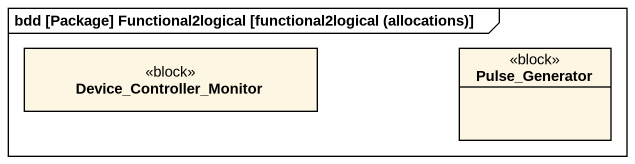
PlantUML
@startuml
mainframe bdd [Package] Functional2logical [functional2logical (allocations)]
hide circle
hide empty members
class Device_Controller_Monitor <<block>>
class Pulse_Generator <<block>>
@enduml
